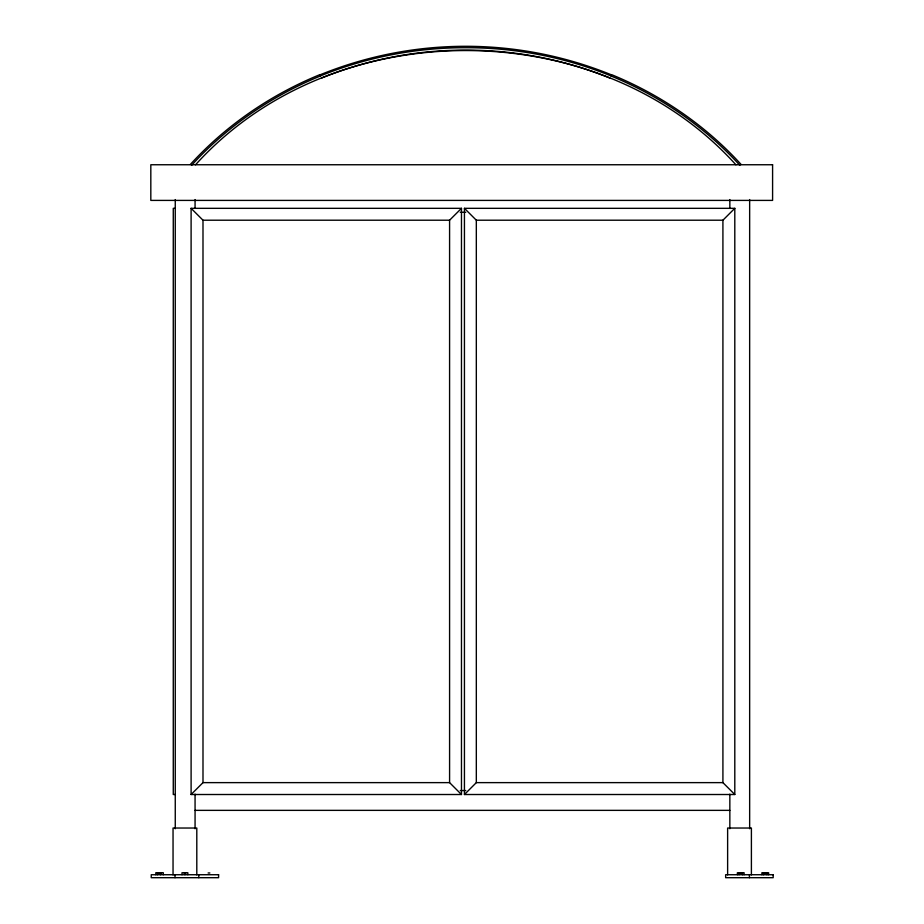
<?xml version="1.0" encoding="UTF-8"?>
<svg xmlns="http://www.w3.org/2000/svg" width="924" height="924" viewBox="0 0 924 924"><rect width="100%" height="100%" fill="white"/><g stroke="black" fill="none" stroke-linecap="round" stroke-linejoin="round"><path stroke-width="1.39" d="M190.367 164.437C226.08 125.237 270.905 94.664 319.947 74.625M191.557 165.361C227.119 126.322 271.76 95.877 320.582 75.93M195.518 164.807C332.894 12.462 598.556 12.462 735.931 164.807M461.469 794.513L449.584 782.628L449.584 220.212L461.469 208.327L191.106 208.327L191.106 794.513L461.469 794.513L461.469 208.327M734.799 794.513L722.914 782.628L722.914 220.212L734.799 208.327L464.437 208.327L464.437 794.513L734.799 794.513L734.799 208.327M191.106 794.513L202.991 782.628L202.991 220.212L191.106 208.327M464.437 794.513L476.322 782.628L476.322 220.212L464.437 208.327M175.26 208.327L173.273 208.327L173.273 794.513L175.26 794.513M460.291 212.289L465.754 212.289M202.991 220.212L449.584 220.212M476.322 220.212L722.914 220.212M202.991 782.628L449.584 782.628M476.322 782.628L722.914 782.628M460.291 790.551L465.754 790.551M195.068 810.36L729.845 810.36M158.293 872.972L161.55 872.972M184.038 872.972L185.805 872.972M208.108 872.972L209.875 872.972M739.858 872.972L741.625 872.972M763.143 872.972L766.146 872.972M611.503 74.625C660.544 94.664 705.37 125.237 741.083 164.437M610.868 75.93C659.69 95.877 704.331 126.322 739.893 165.361M768.629 874.728L768.629 872.753L761.896 872.753L761.896 874.728M766.943 872.753L766.943 874.728M763.582 872.753L763.582 874.728M751.397 874.866L751.397 828.031L727.627 828.031L727.627 874.866M749.653 199.561L749.653 828.747M749.422 874.728L749.422 877.696M744.109 874.728L744.109 872.753L737.375 872.753L737.375 874.728M742.434 872.753L742.434 874.728M739.061 872.753L739.061 874.728M729.845 199.561L729.845 208.35M729.845 794.12L729.845 828.747M198.787 874.728L198.787 877.696M196.8 874.866L196.8 828.031L173.042 828.031L173.042 874.866M195.068 199.561L195.068 208.35M195.068 794.12L195.068 828.747M187.838 874.728L187.838 872.753L182.005 872.753L182.005 874.728M184.927 872.753L184.927 874.728M175.26 199.561L175.26 828.747M175.017 874.728L175.017 877.696M163.317 874.728L163.317 872.753L155.81 872.753L155.81 874.728M160.406 872.753L160.406 874.728M157.484 872.753L157.484 874.728M320.039 74.844A386.013 386.013 0 0 1 611.411 74.844M321.61 78.043A381.312 381.312 0 0 1 465.719 50.115A381.312 381.312 0 0 1 609.84 78.043M610.903 75.86A384.107 384.107 0 0 0 465.719 47.725A384.107 384.107 0 0 0 320.547 75.86M772.591 164.749L150.82 164.749L150.82 200.404L772.591 200.404L772.591 164.749M218.595 874.728L151.247 874.728L151.247 877.696L218.595 877.696L218.595 874.728M773.18 874.728L725.652 874.728L725.652 877.696L773.18 877.696L773.18 874.728"/></g></svg>
